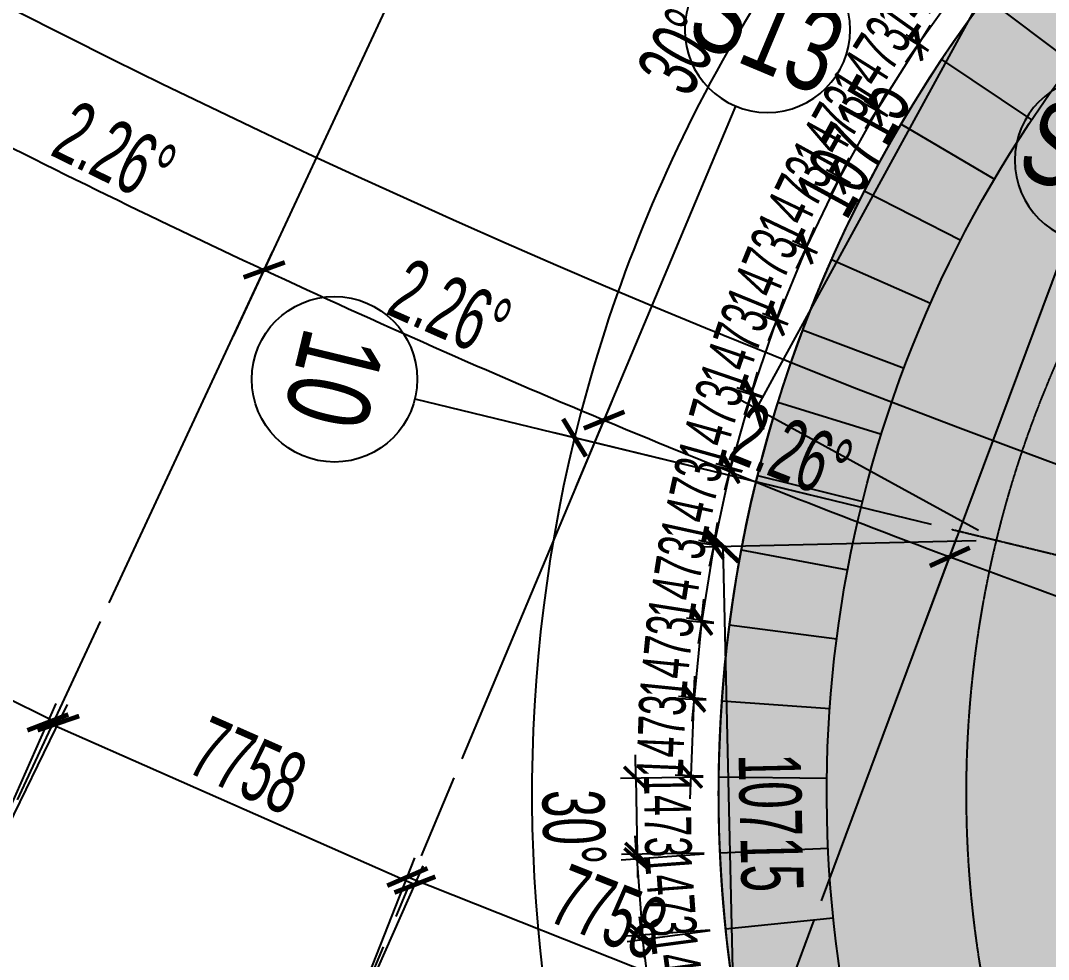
# Model space of a CAD drawing. Extents: x -668578 to 2331563, y -1202445 to 1620273.
# Drawn here: x 1636967 to 1656837, y 111782 to 129938 of the extents above; entities that cross this region are included whole.
import ezdxf
from ezdxf.enums import TextEntityAlignment as Align

# ---------------------------------------------------------------- set-up
doc = ezdxf.new("R2010")
doc.units = 0
for name, pattern in [('CENTER2', [28.575, 19.05, -3.175, 3.175, -3.175]), ('DASH', [0.35, 0.25, -0.1]), ('DOTE', [2.42, 2, -0.2, 0.02, -0.2])]:
    doc.linetypes.add(name, pattern=pattern)
doc.layers.get('0').update_dxf_attribs({"color": 8})
doc.layers.get('Defpoints').update_dxf_attribs({"color": 8})
for name, color, linetype in [('#填充层', 8, 'Continuous'), ('#幕墙线-平面', 8, 'Continuous'), ('#标注', 8, 'Continuous'), ('#轴线', 8, 'CENTER2'), ('C-AXIS', 8, 'DOTE'), ('dim', 8, 'Continuous')]:
    doc.layers.add(name, color=color, linetype=linetype)
doc.styles.add('JHZX', font='jrs.shx', dxfattribs={"width": 0.6, "bigfont": 'jhz.shx'})
doc.dimstyles.new('JZBZ-300', dxfattribs={"dimscale": 300, "dimtxt": 3, "dimasz": 1.5, "dimexe": 1, "dimexo": 1, "dimgap": 0.5, "dimtad": 1, "dimdec": 0, "dimdsep": 46, "dimtxsty": 'JHZX', "dimblk1": 'ARCHTICK', "dimblk2": 'ARCHTICK', "dimsah": 1, "dimcen": 0, "dimclrd": 1, "dimclre": 1, "dimclrt": 2, "dimazin": 2, "dimtfac": 1, "dimtdec": 0, "dimtix": 1, "dimtmove": 0, "dimatfit": 3, "dimfxl": 0, "dimtolj": 1, "dimlwd": -1, "dimlwe": -1, "dimarcsym": 0})
doc.dimstyles.new('JZBZ-400', dxfattribs={"dimscale": 400, "dimtxt": 3, "dimasz": 1.5, "dimexe": 1, "dimexo": 1, "dimgap": 0.5, "dimtad": 1, "dimdec": 0, "dimdsep": 46, "dimtxsty": 'JHZX', "dimblk1": 'ARCHTICK', "dimblk2": 'ARCHTICK', "dimsah": 1, "dimcen": 0, "dimclrd": 1, "dimclre": 1, "dimclrt": 2, "dimazin": 2, "dimtfac": 1, "dimtdec": 0, "dimtix": 1, "dimtmove": 0, "dimatfit": 3, "dimfxl": 0, "dimtolj": 1, "dimlwd": -1, "dimlwe": -1, "dimarcsym": 0})

# ---------------------------------------------------------------- blocks, each defined once
blk = doc.blocks.new('_ARCHTICK')
at = {"color": 0, "linetype": 'ByBlock', "const_width": 0.15}
blk.add_lwpolyline([(-0.5, -0.5), (0.5, 0.5)], dxfattribs=at)
blk = doc.blocks.new('*D2918')
at = {"layer": '#标注', "ltscale": 300, "transparency": 16777216}
for p, q in [((52517, 44290), (60086, 50671)), ((174425, -21557), (175612, -11729))]:
    blk.add_line(p, q, dxfattribs=at)
blk.add_arc((197092, 166179), 179600, 220.13382, 263.11563, dxfattribs=at)
at = {"layer": 'Defpoints', "color": 0, "ltscale": 300, "transparency": 16777216}
for p in [(197092, 166179), (52212, 44032), (92699, 20035), (174378, -21955)]:
    blk.add_point(p, dxfattribs=at)
at = {"layer": '#标注', "ltscale": 300, "transparency": 16777216, "xscale": 600, "yscale": 600, "zscale": 600}
for p, rotation in [((59781, 50414), 130.1338192809486), ((175564, -12126), 353.1156299250185)]:
    blk.add_blockref('_ARCHTICK', p, dxfattribs=dict(at, rotation=rotation))
at = {"layer": '#标注', "ltscale": 300, "transparency": 16777216, "insert": (112118, 8861), "char_height": 1200, "attachment_point": 5, "rotation": 331.6247, "style": 'JHZX'}
blk.add_mtext('\\A1;42.98°', dxfattribs=at)
blk = doc.blocks.new('*D2915')
at = {"layer": '#标注', "ltscale": 300, "transparency": 16777216}
for p, q in [((110525, -1943), (113959, 4725)), ((117229, -5229), (120396, 1570))]:
    blk.add_line(p, q, dxfattribs=at)
blk.add_arc((197092, 166179), 182000, 242.75582, 245.01802, dxfattribs=at)
at = {"layer": 'Defpoints', "color": 0, "ltscale": 300, "transparency": 16777216}
for p in [(197092, 166179), (115912, 3287), (110342, -2298), (117060, -5591)]:
    blk.add_point(p, dxfattribs=at)
at = {"layer": '#标注', "ltscale": 300, "transparency": 16777216, "xscale": 600, "yscale": 600, "zscale": 600}
for p, rotation in [((113776, 4370), 152.7558238595378), ((120228, 1207), 335.0180245994241)]:
    blk.add_blockref('_ARCHTICK', p, dxfattribs=dict(at, rotation=rotation))
at = {"layer": '#标注', "ltscale": 300, "transparency": 16777216, "insert": (117338, 3475), "char_height": 1200, "attachment_point": 5, "rotation": 333.8869, "style": 'JHZX'}
blk.add_mtext('\\A1;2.26°', dxfattribs=at)
blk = doc.blocks.new('*D2916')
at = {"layer": '#标注', "ltscale": 300, "transparency": 16777216}
for p, q in [((117229, -5229), (120396, 1570)), ((124057, -8248), (126954, -1330))]:
    blk.add_line(p, q, dxfattribs=at)
blk.add_arc((197092, 166179), 182000, 245.01802, 247.28023, dxfattribs=at)
at = {"layer": 'Defpoints', "color": 0, "ltscale": 300, "transparency": 16777216}
for p in [(197092, 166179), (122405, 210), (117060, -5591), (123903, -8617)]:
    blk.add_point(p, dxfattribs=at)
at = {"layer": '#标注', "ltscale": 300, "transparency": 16777216, "xscale": 600, "yscale": 600, "zscale": 600}
for p, rotation in [((120228, 1207), 155.0180245994223), ((126799, -1698), 337.2802253813061)]:
    blk.add_blockref('_ARCHTICK', p, dxfattribs=dict(at, rotation=rotation))
at = {"layer": '#标注', "ltscale": 300, "transparency": 16777216, "insert": (123823, 453), "char_height": 1200, "attachment_point": 5, "rotation": 336.1491, "style": 'JHZX'}
blk.add_mtext('\\A1;2.26°', dxfattribs=at)
blk = doc.blocks.new('*D2917')
at = {"layer": '#标注', "ltscale": 300, "transparency": 16777216}
for p, q in [((124057, -8248), (126954, -1330)), ((130999, -10995), (133620, -3968))]:
    blk.add_line(p, q, dxfattribs=at)
blk.add_arc((197092, 166179), 182000, 247.28023, 249.54243, dxfattribs=at)
at = {"layer": 'Defpoints', "color": 0, "ltscale": 300, "transparency": 16777216}
for p in [(197092, 166179), (129015, -2609), (123903, -8617), (130859, -11369)]:
    blk.add_point(p, dxfattribs=at)
at = {"layer": '#标注', "ltscale": 300, "transparency": 16777216, "xscale": 600, "yscale": 600, "zscale": 600}
for p, rotation in [((126799, -1698), 157.2802253813059), ((133481, -4342), 339.5424261212693)]:
    blk.add_blockref('_ARCHTICK', p, dxfattribs=dict(at, rotation=rotation))
at = {"layer": '#标注', "ltscale": 300, "transparency": 16777216, "insert": (130421, -2309), "char_height": 1200, "attachment_point": 5, "rotation": 338.4113, "style": 'JHZX'}
blk.add_mtext('\\A1;2.26°', dxfattribs=at)
blk = doc.blocks.new('*D2933')
at = {"layer": '#标注', "ltscale": 300, "transparency": 16777216}
for p, q in [((130999, -10995), (133620, -3968)), ((138044, -13465), (140386, -6340))]:
    blk.add_line(p, q, dxfattribs=at)
blk.add_arc((197092, 166179), 182000, 249.54243, 251.80463, dxfattribs=at)
at = {"layer": 'Defpoints', "color": 0, "ltscale": 300, "transparency": 16777216}
for p in [(197092, 166179), (135730, -5165), (130859, -11369), (137919, -13845)]:
    blk.add_point(p, dxfattribs=at)
at = {"layer": '#标注', "ltscale": 300, "transparency": 16777216, "xscale": 600, "yscale": 600, "zscale": 600}
for p, rotation in [((133481, -4342), 159.5424261212701), ((140261, -6720), 341.8046268610909)]:
    blk.add_blockref('_ARCHTICK', p, dxfattribs=dict(at, rotation=rotation))
at = {"layer": '#标注', "ltscale": 300, "transparency": 16777216, "insert": (137124, -4810), "char_height": 1200, "attachment_point": 5, "rotation": 340.6735, "style": 'JHZX'}
blk.add_mtext('\\A1;2.26°', dxfattribs=at)
blk = doc.blocks.new('*D2939')
at = {"layer": '#标注', "ltscale": 300, "transparency": 16777216}
for p, q in [((-1773, -1481), (-9342, -7863)), ((165914, -92056), (164727, -101884))]:
    blk.add_line(p, q, dxfattribs=at)
blk.add_arc((197092, 166179), 269610, 220.13382, 263.11563, dxfattribs=at)
at = {"layer": 'Defpoints', "color": 0, "ltscale": 300, "transparency": 16777216}
for p in [(197092, 166179), (-1467, -1224), (40380, -53208), (165962, -91659)]:
    blk.add_point(p, dxfattribs=at)
at = {"layer": '#标注', "ltscale": 300, "transparency": 16777216, "xscale": 600, "yscale": 600, "zscale": 600}
for p, rotation in [((-9036, -7605), 130.1338192809485), ((164775, -101487), 353.1156299250187)]:
    blk.add_blockref('_ARCHTICK', p, dxfattribs=dict(at, rotation=rotation))
at = {"layer": '#标注', "ltscale": 300, "transparency": 16777216, "insert": (69342, -70334), "char_height": 1200, "attachment_point": 5, "rotation": 331.6247, "style": 'JHZX'}
blk.add_mtext('\\A1;42.98°', dxfattribs=at)
blk = doc.blocks.new('*U2924')
at = {"linetype": 'ByBlock'}
blk.add_line((0, -20), (0, 0), dxfattribs=at)
blk.add_circle((0, -24), 4, dxfattribs=at)
at = {"color": 253, "linetype": 'ByBlock', "style": 'JHZX', "width": 0.75}
blk.add_attdef('AXES', text='', height=4, dxfattribs=at).set_placement((0, -24), align=Align.MIDDLE_CENTER)
blk = doc.blocks.new('*D2948')
at = {"layer": '#标注', "ltscale": 300, "transparency": 16777216}
for p, q in [((138590, 6276), (133165, 11455)), ((133126, -3716), (125838, -1943))]:
    blk.add_line(p, q, dxfattribs=at)
blk.add_arc((154503, -8916), 29100, 136.329, 166.329, dxfattribs=at)
at = {"layer": 'Defpoints', "color": 0, "ltscale": 300, "transparency": 16777216}
for p in [(130285, 7218), (138879, 6000), (133515, -3810), (154503, -8916)]:
    blk.add_point(p, dxfattribs=at)
at = {"layer": '#标注', "ltscale": 300, "transparency": 16777216, "xscale": 600, "yscale": 600, "zscale": 600}
for p, rotation in [((133454, 11178), 46.32902802312446), ((126227, -2038), 256.3290280231241)]:
    blk.add_blockref('_ARCHTICK', p, dxfattribs=dict(at, rotation=rotation))
at = {"layer": '#标注', "ltscale": 300, "transparency": 16777216, "insert": (128269, 5430), "char_height": 1200, "attachment_point": 5, "rotation": 61.329, "style": 'JHZX'}
blk.add_mtext('\\A1;30°', dxfattribs=at)
blk = doc.blocks.new('*D2949')
at = {"layer": '#标注', "ltscale": 300, "transparency": 16777216}
for p, q in [((133126, -3716), (125838, -1943)), ((133390, -15101), (126193, -17210))]:
    blk.add_line(p, q, dxfattribs=at)
blk.add_arc((154503, -8916), 29100, 166.329, 196.329, dxfattribs=at)
at = {"layer": 'Defpoints', "color": 0, "ltscale": 300, "transparency": 16777216}
for p in [(133515, -3810), (125462, -7052), (154503, -8916), (133774, -14988)]:
    blk.add_point(p, dxfattribs=at)
at = {"layer": '#标注', "ltscale": 300, "transparency": 16777216, "xscale": 600, "yscale": 600, "zscale": 600}
for p, rotation in [((126227, -2038), 76.32902802312397), ((126576, -17097), 286.3290280231245)]:
    blk.add_blockref('_ARCHTICK', p, dxfattribs=dict(at, rotation=rotation))
at = {"layer": '#标注', "ltscale": 300, "transparency": 16777216, "insert": (126210, -9572), "char_height": 1200, "attachment_point": 5, "rotation": 271.329, "style": 'JHZX'}
blk.add_mtext('\\A1;30°', dxfattribs=at)
blk = doc.blocks.new('*D2984')
at = {"layer": '#标注', "ltscale": 300, "transparency": 16777216}
for p, q in [((139179, 5570), (134532, 8111)), ((129742, -1482), (134883, 7919)), ((134038, -3831), (129391, -1290))]:
    blk.add_line(p, q, dxfattribs=at)
at = {"layer": 'Defpoints', "color": 0, "ltscale": 300, "transparency": 16777216}
for p in [(134883, 7919), (139530, 5378), (134389, -4023)]:
    blk.add_point(p, dxfattribs=at)
at = {"layer": '#标注', "ltscale": 300, "transparency": 16777216, "xscale": 600, "yscale": 600, "zscale": 600}
for p, rotation in [((134883, 7919), 61.32903808904447), ((129742, -1482), 241.3290380890445)]:
    blk.add_blockref('_ARCHTICK', p, dxfattribs=dict(at, rotation=rotation))
at = {"layer": '#标注', "ltscale": 300, "transparency": 16777216, "insert": (131610, 3603), "char_height": 1200, "attachment_point": 5, "rotation": 61.329, "style": 'JHZX'}
blk.add_mtext('\\A1;10715', dxfattribs=at)
blk = doc.blocks.new('*D2988')
at = {"layer": '#标注', "ltscale": 300, "transparency": 16777216}
for p, q in [((133989, -4032), (128694, -4155)), ((129094, -4146), (129342, -14858)), ((134238, -14745), (128942, -14868))]:
    blk.add_line(p, q, dxfattribs=at)
at = {"layer": 'Defpoints', "color": 0, "ltscale": 300, "transparency": 16777216}
for p in [(134389, -4023), (129342, -14858), (134638, -14735)]:
    blk.add_point(p, dxfattribs=at)
at = {"layer": '#标注', "ltscale": 300, "transparency": 16777216, "xscale": 600, "yscale": 600, "zscale": 600}
for p, rotation in [((129094, -4146), 91.32901795722822), ((129342, -14858), 271.3290179572282)]:
    blk.add_blockref('_ARCHTICK', p, dxfattribs=dict(at, rotation=rotation))
at = {"layer": '#标注', "ltscale": 300, "transparency": 16777216, "insert": (130018, -9484), "char_height": 1200, "attachment_point": 5, "rotation": 271.329, "style": 'JHZX'}
blk.add_mtext('\\A1;10715', dxfattribs=at)
blk = doc.blocks.new('*D3003')
at = {"layer": '#标注', "transparency": 16777216}
for p, q in [((-33156, -5786), (-31360, -1246)), ((-31507, -1618), (-24293, -4472)), ((-25943, -8640), (-24146, -4100))]:
    blk.add_line(p, q, dxfattribs=at)
at = {"layer": 'Defpoints', "color": 0, "transparency": 16777216}
for p in [(-24293, -4472), (-33304, -6158), (-26090, -9012)]:
    blk.add_point(p, dxfattribs=at)
at = {"layer": '#标注', "transparency": 16777216, "xscale": 600, "yscale": 600, "zscale": 600}
for p, rotation in [((-31507, -1618), 158.4113313762998), ((-24293, -4472), 338.4113313762998)]:
    blk.add_blockref('_ARCHTICK', p, dxfattribs=dict(at, rotation=rotation))
at = {"layer": '#标注', "transparency": 16777216, "insert": (-27606, -2301), "char_height": 1200, "attachment_point": 5, "rotation": 338.4113, "style": 'JHZX'}
blk.add_mtext('\\A1;7758', dxfattribs=at)
blk = doc.blocks.new('*D3006')
at = {"layer": '#标注', "transparency": 16777216}
for p, q in [((-47189, 753), (-45043, 5130)), ((-45219, 4771), (-38253, 1357)), ((-40223, -2662), (-38077, 1716))]:
    blk.add_line(p, q, dxfattribs=at)
at = {"layer": 'Defpoints', "color": 0, "transparency": 16777216}
for p in [(-38253, 1357), (-47365, 394), (-40399, -3021)]:
    blk.add_point(p, dxfattribs=at)
at = {"layer": '#标注', "transparency": 16777216, "xscale": 600, "yscale": 600, "zscale": 600}
for p, rotation in [((-45219, 4771), 153.8869297643725), ((-38253, 1357), 333.8869297643725)]:
    blk.add_blockref('_ARCHTICK', p, dxfattribs=dict(at, rotation=rotation))
at = {"layer": '#标注', "transparency": 16777216, "insert": (-41384, 3782), "char_height": 1200, "attachment_point": 5, "rotation": 333.8869, "style": 'JHZX'}
blk.add_mtext('\\A1;7758', dxfattribs=at)
blk = doc.blocks.new('*D3007')
at = {"layer": '#标注', "transparency": 16777216}
for p, q in [((-40237, -2655), (-38295, 1737)), ((-38457, 1371), (-31362, -1766)), ((-33142, -5792), (-31200, -1400))]:
    blk.add_line(p, q, dxfattribs=at)
at = {"layer": 'Defpoints', "color": 0, "transparency": 16777216}
for p in [(-31362, -1766), (-40399, -3021), (-33304, -6158)]:
    blk.add_point(p, dxfattribs=at)
at = {"layer": '#标注', "transparency": 16777216, "xscale": 600, "yscale": 600, "zscale": 600}
for p, rotation in [((-38457, 1371), 156.149138245412), ((-31362, -1766), 336.149138245412)]:
    blk.add_blockref('_ARCHTICK', p, dxfattribs=dict(at, rotation=rotation))
at = {"layer": '#标注', "transparency": 16777216, "insert": (-34586, 534), "char_height": 1200, "attachment_point": 5, "rotation": 336.1491, "style": 'JHZX'}
blk.add_mtext('\\A1;7758', dxfattribs=at)
blk = doc.blocks.new('*D3045')
at = {"layer": '#标注', "ltscale": 300, "transparency": 16777216}
for p, q in [((133746, 6777), (134007, 7144)), ((133746, 6777), (132891, 5578)), ((133938, 6640), (133501, 6952)), ((132891, 5578), (132630, 5211)), ((133083, 5441), (132647, 5752))]:
    blk.add_line(p, q, dxfattribs=at)
at = {"layer": 'Defpoints', "color": 0, "ltscale": 300, "transparency": 16777216}
for p in [(134182, 6466), (132891, 5578), (133328, 5267)]:
    blk.add_point(p, dxfattribs=at)
at = {"layer": '#标注', "ltscale": 300, "transparency": 16777216, "xscale": 450, "yscale": 450, "zscale": 450}
for p, rotation in [((133746, 6777), 234.5301446403818), ((132891, 5578), 54.53014464038181)]:
    blk.add_blockref('_ARCHTICK', p, dxfattribs=dict(at, rotation=rotation))
at = {"layer": '#标注', "ltscale": 300, "transparency": 16777216, "insert": (132830, 6526), "char_height": 900, "attachment_point": 5, "rotation": 54.5301, "style": 'JHZX'}
blk.add_mtext('\\A1;1473', dxfattribs=at)
blk = doc.blocks.new('*D3046')
at = {"layer": '#标注', "ltscale": 300, "transparency": 16777216}
for p, q in [((132874, 5552), (133113, 5933)), ((133074, 5427), (132620, 5712)), ((132874, 5552), (132090, 4305)), ((132290, 4180), (131836, 4465)), ((132090, 4305), (131850, 3924))]:
    blk.add_line(p, q, dxfattribs=at)
at = {"layer": 'Defpoints', "color": 0, "ltscale": 300, "transparency": 16777216}
for p in [(133328, 5267), (132090, 4305), (132544, 4020)]:
    blk.add_point(p, dxfattribs=at)
at = {"layer": '#标注', "ltscale": 300, "transparency": 16777216, "xscale": 450, "yscale": 450, "zscale": 450}
for p, rotation in [((132874, 5552), 237.8401822883386), ((132090, 4305), 57.84018228833862)]:
    blk.add_blockref('_ARCHTICK', p, dxfattribs=dict(at, rotation=rotation))
at = {"layer": '#标注', "ltscale": 300, "transparency": 16777216, "insert": (131974, 5248), "char_height": 900, "attachment_point": 5, "rotation": 57.8402, "style": 'JHZX'}
blk.add_mtext('\\A1;1473', dxfattribs=at)
blk = doc.blocks.new('*D3047')
at = {"layer": '#标注', "ltscale": 300, "transparency": 16777216}
for p, q in [((132074, 4279), (132291, 4673)), ((132281, 4165), (131812, 4424)), ((132074, 4279), (131364, 2989)), ((131570, 2875), (131101, 3133)), ((131364, 2989), (131146, 2595))]:
    blk.add_line(p, q, dxfattribs=at)
at = {"layer": 'Defpoints', "color": 0, "ltscale": 300, "transparency": 16777216}
for p in [(132544, 4020), (131364, 2989), (131833, 2730)]:
    blk.add_point(p, dxfattribs=at)
at = {"layer": '#标注', "ltscale": 300, "transparency": 16777216, "xscale": 450, "yscale": 450, "zscale": 450}
for p, rotation in [((132074, 4279), 241.1502199363087), ((131364, 2989), 61.15021993630872)]:
    blk.add_blockref('_ARCHTICK', p, dxfattribs=dict(at, rotation=rotation))
at = {"layer": '#标注', "ltscale": 300, "transparency": 16777216, "insert": (131193, 3923), "char_height": 900, "attachment_point": 5, "rotation": 61.1502, "style": 'JHZX'}
blk.add_mtext('\\A1;1473', dxfattribs=at)
blk = doc.blocks.new('*D3048')
at = {"layer": '#标注', "ltscale": 300, "transparency": 16777216}
for p, q in [((131349, 2961), (131544, 3367)), ((131562, 2859), (131079, 3091)), ((131349, 2961), (130714, 1632)), ((130927, 1531), (130444, 1762)), ((130714, 1632), (130520, 1226))]:
    blk.add_line(p, q, dxfattribs=at)
at = {"layer": 'Defpoints', "color": 0, "ltscale": 300, "transparency": 16777216}
for p in [(131833, 2730), (130714, 1632), (131198, 1401)]:
    blk.add_point(p, dxfattribs=at)
at = {"layer": '#标注', "ltscale": 300, "transparency": 16777216, "xscale": 450, "yscale": 450, "zscale": 450}
for p, rotation in [((131349, 2961), 244.4602575842678), ((130714, 1632), 64.46025758426782)]:
    blk.add_blockref('_ARCHTICK', p, dxfattribs=dict(at, rotation=rotation))
at = {"layer": '#标注', "ltscale": 300, "transparency": 16777216, "insert": (130491, 2555), "char_height": 900, "attachment_point": 5, "rotation": 64.4603, "style": 'JHZX'}
blk.add_mtext('\\A1;1473', dxfattribs=at)
blk = doc.blocks.new('*D3049')
at = {"layer": '#标注', "ltscale": 300, "transparency": 16777216}
for p, q in [((130702, 1604), (130872, 2021)), ((130702, 1604), (130145, 241)), ((130920, 1515), (130424, 1718)), ((130363, 151), (129867, 354)), ((130145, 241), (129975, -176))]:
    blk.add_line(p, q, dxfattribs=at)
at = {"layer": 'Defpoints', "color": 0, "ltscale": 300, "transparency": 16777216}
for p in [(131198, 1401), (130145, 241), (130641, 38)]:
    blk.add_point(p, dxfattribs=at)
at = {"layer": '#标注', "ltscale": 300, "transparency": 16777216, "xscale": 450, "yscale": 450, "zscale": 450}
for p, rotation in [((130702, 1604), 247.7702952322227), ((130145, 241), 67.77029523222271)]:
    blk.add_blockref('_ARCHTICK', p, dxfattribs=dict(at, rotation=rotation))
at = {"layer": '#标注', "ltscale": 300, "transparency": 16777216, "insert": (129868, 1149), "char_height": 900, "attachment_point": 5, "rotation": 67.7703, "style": 'JHZX'}
blk.add_mtext('\\A1;1473', dxfattribs=at)
blk = doc.blocks.new('*D3034')
at = {"layer": '#标注', "ltscale": 300, "transparency": 16777216}
for p, q in [((130134, 212), (130280, 637)), ((130134, 212), (129656, -1182)), ((130357, 135), (129850, 309)), ((129880, -1258), (129373, -1084)), ((129656, -1182), (129510, -1607))]:
    blk.add_line(p, q, dxfattribs=at)
at = {"layer": 'Defpoints', "color": 0, "ltscale": 300, "transparency": 16777216}
for p in [(130641, 38), (129656, -1182), (130163, -1355)]:
    blk.add_point(p, dxfattribs=at)
at = {"layer": '#标注', "ltscale": 300, "transparency": 16777216, "xscale": 450, "yscale": 450, "zscale": 450}
for p, rotation in [((130134, 212), 251.080332880187), ((129656, -1182), 71.080332880187)]:
    blk.add_blockref('_ARCHTICK', p, dxfattribs=dict(at, rotation=rotation))
at = {"layer": '#标注', "ltscale": 300, "transparency": 16777216, "insert": (129328, -290), "char_height": 900, "attachment_point": 5, "rotation": 71.0803, "style": 'JHZX'}
blk.add_mtext('\\A1;1473', dxfattribs=at)
blk = doc.blocks.new('*D3035')
at = {"layer": '#标注', "ltscale": 300, "transparency": 16777216}
for p, q in [((129647, -1211), (129768, -778)), ((129874, -1275), (129358, -1130)), ((129647, -1211), (129251, -2630)), ((129478, -2693), (128962, -2549)), ((129251, -2630), (129130, -3063))]:
    blk.add_line(p, q, dxfattribs=at)
at = {"layer": 'Defpoints', "color": 0, "ltscale": 300, "transparency": 16777216}
for p in [(130163, -1355), (129251, -2630), (129767, -2774)]:
    blk.add_point(p, dxfattribs=at)
at = {"layer": '#标注', "ltscale": 300, "transparency": 16777216, "xscale": 450, "yscale": 450, "zscale": 450}
for p, rotation in [((129647, -1211), 254.3903705281501), ((129251, -2630), 74.39037052815007)]:
    blk.add_blockref('_ARCHTICK', p, dxfattribs=dict(at, rotation=rotation))
at = {"layer": '#标注', "ltscale": 300, "transparency": 16777216, "insert": (128871, -1759), "char_height": 900, "attachment_point": 5, "rotation": 74.3904, "style": 'JHZX'}
blk.add_mtext('\\A1;1473', dxfattribs=at)
blk = doc.blocks.new('*D3036')
at = {"layer": '#标注', "ltscale": 300, "transparency": 16777216}
for p, q in [((129243, -2660), (129339, -2220)), ((129243, -2660), (128930, -4099)), ((129474, -2710), (128950, -2596)), ((129160, -4149), (128637, -4035)), ((128930, -4099), (128834, -4538))]:
    blk.add_line(p, q, dxfattribs=at)
at = {"layer": 'Defpoints', "color": 0, "ltscale": 300, "transparency": 16777216}
for p in [(129767, -2774), (128930, -4099), (129453, -4213)]:
    blk.add_point(p, dxfattribs=at)
at = {"layer": '#标注', "ltscale": 300, "transparency": 16777216, "xscale": 450, "yscale": 450, "zscale": 450}
for p, rotation in [((129243, -2660), 257.700408176115), ((128930, -4099), 77.70040817611503)]:
    blk.add_blockref('_ARCHTICK', p, dxfattribs=dict(at, rotation=rotation))
at = {"layer": '#标注', "ltscale": 300, "transparency": 16777216, "insert": (128500, -3251), "char_height": 900, "attachment_point": 5, "rotation": 77.7004, "style": 'JHZX'}
blk.add_mtext('\\A1;1473', dxfattribs=at)
blk = doc.blocks.new('*D3037')
at = {"layer": '#标注', "ltscale": 300, "transparency": 16777216}
for p, q in [((128924, -4129), (128994, -3685)), ((129157, -4166), (128628, -4082)), ((128924, -4129), (128694, -5584)), ((128927, -5621), (128397, -5537)), ((128694, -5584), (128623, -6028))]:
    blk.add_line(p, q, dxfattribs=at)
at = {"layer": 'Defpoints', "color": 0, "ltscale": 300, "transparency": 16777216}
for p in [(129453, -4213), (128694, -5584), (129223, -5668)]:
    blk.add_point(p, dxfattribs=at)
at = {"layer": '#标注', "ltscale": 300, "transparency": 16777216, "xscale": 450, "yscale": 450, "zscale": 450}
for p, rotation in [((128924, -4129), 261.0104458240785), ((128694, -5584), 81.01044582407846)]:
    blk.add_blockref('_ARCHTICK', p, dxfattribs=dict(at, rotation=rotation))
at = {"layer": '#标注', "ltscale": 300, "transparency": 16777216, "insert": (128216, -4763), "char_height": 900, "attachment_point": 5, "rotation": 81.0104, "style": 'JHZX'}
blk.add_mtext('\\A1;1473', dxfattribs=at)
blk = doc.blocks.new('*D3038')
at = {"layer": '#标注', "ltscale": 300, "transparency": 16777216}
for p, q in [((128690, -5614), (128734, -5167)), ((128925, -5638), (128391, -5585)), ((128690, -5614), (128544, -7080)), ((128779, -7103), (128246, -7050)), ((128544, -7080), (128500, -7528))]:
    blk.add_line(p, q, dxfattribs=at)
at = {"layer": 'Defpoints', "color": 0, "ltscale": 300, "transparency": 16777216}
for p in [(129223, -5667), (128544, -7080), (129077, -7133)]:
    blk.add_point(p, dxfattribs=at)
at = {"layer": '#标注', "ltscale": 300, "transparency": 16777216, "xscale": 450, "yscale": 450, "zscale": 450}
for p, rotation in [((128690, -5614), 264.320483472043), ((128544, -7080), 84.32048347204295)]:
    blk.add_blockref('_ARCHTICK', p, dxfattribs=dict(at, rotation=rotation))
at = {"layer": '#标注', "ltscale": 300, "transparency": 16777216, "insert": (128020, -6288), "char_height": 900, "attachment_point": 5, "rotation": 84.3205, "style": 'JHZX'}
blk.add_mtext('\\A1;1473', dxfattribs=at)
blk = doc.blocks.new('*D3039')
at = {"layer": '#标注', "ltscale": 300, "transparency": 16777216}
for p, q in [((128542, -7111), (128561, -6661)), ((128778, -7121), (128242, -7098)), ((128542, -7111), (128481, -8582)), ((128717, -8592), (128181, -8570)), ((128481, -8582), (128462, -9032))]:
    blk.add_line(p, q, dxfattribs=at)
at = {"layer": 'Defpoints', "color": 0, "ltscale": 300, "transparency": 16777216}
for p in [(129077, -7133), (128481, -8582), (129017, -8605)]:
    blk.add_point(p, dxfattribs=at)
at = {"layer": '#标注', "ltscale": 300, "transparency": 16777216, "xscale": 450, "yscale": 450, "zscale": 450}
for p, rotation in [((128542, -7111), 267.6305211199996), ((128481, -8582), 87.63052111999961)]:
    blk.add_blockref('_ARCHTICK', p, dxfattribs=dict(at, rotation=rotation))
at = {"layer": '#标注', "ltscale": 300, "transparency": 16777216, "insert": (127912, -7822), "char_height": 900, "attachment_point": 5, "rotation": 87.6305, "style": 'JHZX'}
blk.add_mtext('\\A1;1473', dxfattribs=at)
blk = doc.blocks.new('*D3040')
at = {"layer": '#标注', "ltscale": 300, "transparency": 16777216}
for p, q in [((127419, -8631), (127412, -8181)), ((128717, -8610), (127119, -8636)), ((127419, -8631), (127443, -10103)), ((128741, -10082), (127143, -10108)), ((127443, -10103), (127451, -10553))]:
    blk.add_line(p, q, dxfattribs=at)
at = {"layer": 'Defpoints', "color": 0, "ltscale": 300, "transparency": 16777216}
for p in [(129017, -8605), (127443, -10103), (129041, -10077)]:
    blk.add_point(p, dxfattribs=at)
at = {"layer": '#标注', "ltscale": 300, "transparency": 16777216, "xscale": 450, "yscale": 450, "zscale": 450}
for p, rotation in [((127419, -8631), 270.940558767967), ((127443, -10103), 90.94055876796706)]:
    blk.add_blockref('_ARCHTICK', p, dxfattribs=dict(at, rotation=rotation))
at = {"layer": '#标注', "ltscale": 300, "transparency": 16777216, "insert": (128031, -9357), "char_height": 900, "attachment_point": 5, "rotation": 270.9406, "style": 'JHZX'}
blk.add_mtext('\\A1;1473', dxfattribs=at)
blk = doc.blocks.new('*D3041')
at = {"layer": '#标注', "ltscale": 300, "transparency": 16777216}
for p, q in [((127437, -10196), (127404, -9748)), ((128742, -10099), (127138, -10219)), ((127437, -10196), (127546, -11665)), ((128851, -11568), (127247, -11687)), ((127546, -11665), (127580, -12114))]:
    blk.add_line(p, q, dxfattribs=at)
at = {"layer": 'Defpoints', "color": 0, "ltscale": 300, "transparency": 16777216}
for p in [(129041, -10077), (127546, -11665), (129150, -11546)]:
    blk.add_point(p, dxfattribs=at)
at = {"layer": '#标注', "ltscale": 300, "transparency": 16777216, "xscale": 450, "yscale": 450, "zscale": 450}
for p, rotation in [((127437, -10196), 274.2505964159392), ((127546, -11665), 94.25059641593927)]:
    blk.add_blockref('_ARCHTICK', p, dxfattribs=dict(at, rotation=rotation))
at = {"layer": '#标注', "ltscale": 300, "transparency": 16777216, "insert": (128090, -10886), "char_height": 900, "attachment_point": 5, "rotation": 274.2506, "style": 'JHZX'}
blk.add_mtext('\\A1;1473', dxfattribs=at)
blk = doc.blocks.new('*D3162')
at = {"layer": '#标注', "ltscale": 300, "transparency": 16777216}
for p, q in [((127546, -11759), (127486, -11313)), ((128853, -11585), (127248, -11798)), ((127546, -11759), (127739, -13219)), ((129046, -13045), (127442, -13258)), ((127739, -13219), (127799, -13665))]:
    blk.add_line(p, q, dxfattribs=at)
at = {"layer": 'Defpoints', "color": 0, "ltscale": 300, "transparency": 16777216}
for p in [(129150, -11546), (129344, -13006), (127739, -13219)]:
    blk.add_point(p, dxfattribs=at)
at = {"layer": '#标注', "ltscale": 300, "transparency": 16777216, "xscale": 450, "yscale": 450, "zscale": 450}
for p, rotation in [((127546, -11759), 277.5606340638996), ((127739, -13219), 97.56063406389963)]:
    blk.add_blockref('_ARCHTICK', p, dxfattribs=dict(at, rotation=rotation))
at = {"layer": '#标注', "ltscale": 300, "transparency": 16777216, "insert": (128237, -12410), "char_height": 900, "attachment_point": 5, "rotation": 277.5606, "style": 'JHZX'}
blk.add_mtext('\\A1;1473', dxfattribs=at)
blk = doc.blocks.new('A$Caccc0cd0')
at = {"layer": '#标注'}
for p1, p2, distance, picture, middle in [((-47364.9, 393.7), (-40398.9, -3020.9), 4875.1, '*D3006', (-41384, 3782.3)), ((-40398.9, -3020.9), (-33303.5, -6157.8), 4802.1, '*D3007', (-34586, 534.3)), ((-33303.5, -6157.8), (-26089.9, -9012.2), 4882.8, '*D3003', (-27605.8, -2300.9))]:
    dim = blk.add_aligned_dim(p1=p1, p2=p2, distance=distance, dimstyle='JZBZ-400', override={"dimclrd": 256, "dimclre": 256, "dimclrt": 256}, dxfattribs=at)
    dim.commit()
    dim.dimension.update_dxf_attribs({"geometry": picture, "text_midpoint": middle})
blk = doc.blocks.new('DSGDFG')
at = {"layer": '#标注', "ltscale": 300}
blk.add_arc((197092.2, 166179.2), 257800, 220.136073, 263.11563, dxfattribs=at)
at = {"layer": '#轴线', "ltscale": 200}
for p, q in [((117060, -5591.3), (87404.4, -69240.3)), ((96783.9, -73383.1), (123902.6, -8616.5)), ((106320.1, -77150.8), (130859.3, -11369.3))]:
    blk.add_line(p, q, dxfattribs=at)
for radius in [206950, 212800, 220600, 228400, 236200, 244000, 251800, 257800]:
    blk.add_arc((197092.2, 166179.2), radius, 218.438892, 265.140584, dxfattribs=at)
at = {"layer": 'C-AXIS', "ltscale": 2}
blk.add_line((133514.6, -3810.5), (151587.6, -8206.5), dxfattribs=at)
blk.add_circle((154502.6, -8915.6), 20700, dxfattribs=at)
at = {"layer": '#标注', "ltscale": 300}
blk.add_blockref('A$Caccc0cd0', (154502.6, -8915.6), dxfattribs=at)
at = {"layer": '#标注', "linetype": 'ByBlock'}
ref = blk.add_blockref('*U2924', (113123.6, 3111.8), dxfattribs=dict(at, xscale=-400, yscale=400, rotation=152.7546289690685))
ref.add_attrib('AXES', 'S11', dxfattribs={"layer": '0', "color": 253, "linetype": 'ByBlock', "height": 1600, "rotation": 332.75463, "style": 'JHZX', "width": 0.75}).set_placement((117518.5, 11646.7), align=Align.MIDDLE_CENTER)
ref = blk.add_blockref('*U2924', (119625.4, -75.4), dxfattribs=dict(at, xscale=-400, yscale=400, rotation=155.0167108990929))
ref.add_attrib('AXES', 'S12', dxfattribs={"layer": '0', "color": 253, "linetype": 'ByBlock', "height": 1600, "rotation": 335.01671, "style": 'JHZX', "width": 0.75}).set_placement((123680, 8626.3), align=Align.MIDDLE_CENTER)
ref = blk.add_blockref('*U2924', (126247.9, -3003.5), dxfattribs=dict(at, xscale=-400.0000000000004, yscale=400.0000000000004, rotation=157.278792829117))
ref.add_attrib('AXES', 'S13', dxfattribs={"layer": '0', "color": 253, "linetype": 'ByBlock', "height": 1600, "rotation": 337.27879, "style": 'JHZX', "width": 0.75}).set_placement((129955.9, 5851.5), align=Align.MIDDLE_CENTER)
ref = blk.add_blockref('*U2924', (132980.9, -5667.9), dxfattribs=dict(at, xscale=-399.9999999999993, yscale=399.9999999999993, rotation=159.5408747591408))
ref.add_attrib('AXES', 'S14', dxfattribs={"layer": '0', "color": 253, "linetype": 'ByBlock', "height": 1600, "rotation": 339.54087, "style": 'JHZX', "width": 0.75}).set_placement((136336.5, 3326.5), align=Align.MIDDLE_CENTER)
at = {"layer": '#标注', "linetype": 'ByBlock', "xscale": 400.0000000000001, "yscale": 400.0000000000001, "rotation": 256.3288078296102}
blk.add_blockref('*U2924', (130914.7, -3178.1), dxfattribs=at).add_auto_attribs({'AXES': '10'})
at = {"layer": '#标注', "ltscale": 300}
for base, center, p1, p2, picture, middle in [((40379.7, -53208.3), (197092.1, 166179.2), (-1467, -1223.5), (165961.7, -91658.5), '*D2939', (69341.6, -70334.5)), ((92698.6, 20034.9), (197092.1, 166179.2), (52211.6, 44032.2), (174377.5, -21954.5), '*D2918', (112118.4, 8861.3)), ((115912.3, 3287.1), (197092.1, 166179.2), (110342.2, -2298.4), (117060, -5591.3), '*D2915', (117338, 3474.8)), ((122405.3, 209.7), (197092.1, 166179.2), (117060, -5591.3), (123902.6, -8616.5), '*D2916', (123822.6, 453.5)), ((129014.8, -2609), (197092.1, 166179.2), (123902.6, -8616.5), (130859.3, -11369.3), '*D2917', (130421.3, -2309.5)), ((135730.3, -5164.7), (197092.1, 166179.2), (130859.3, -11369.3), (137919.2, -13845.3), '*D2933', (137123.9, -4809.9)), ((130284.6, 7218.1), (154502.6, -8915.6), (138879, 5999.6), (133514.6, -3810.5), '*D2948', (128268.7, 5429.8)), ((125462.3, -7052.4), (154502.6, -8915.6), (133514.6, -3810.5), (133773.9, -14988.5), '*D2949', (126210.2, -9571.9))]:
    dim = blk.add_angular_dim_3p(base=base, center=center, p1=p1, p2=p2, dimstyle='JZBZ-400', override={"dimclrd": 256, "dimclre": 256, "dimclrt": 256}, dxfattribs=at)
    dim.commit()
    dim.dimension.update_dxf_attribs({"geometry": picture, "text_midpoint": middle})
for p2, distance, picture, middle in [((139530, 5378.1), 5296.9, '*D2984', (131610.2, 3602.6)), ((134637.6, -14735.4), -5296.9, '*D2988', (130017.7, -9483.6))]:
    dim = blk.add_aligned_dim(p1=(134389.1, -4023.2), p2=p2, distance=distance, dimstyle='JZBZ-400', override={"dimclrd": 256, "dimclre": 256, "dimclrt": 256}, dxfattribs=at)
    dim.commit()
    dim.dimension.update_dxf_attribs({"geometry": picture, "text_midpoint": middle})
blk = doc.blocks.new('D1')
at = {"layer": '#标注', "ltscale": 300}
for p1, p2, distance, picture, middle in [((134182.4, 6466.4), (133327.7, 5266.9), -536, '*D3045', (132829.8, 6525.8)), ((133327.7, 5266.9), (132543.8, 4020.1), -536, '*D3046', (131974, 5248.2)), ((132543.8, 4020.1), (131833.1, 2730), -536, '*D3047', (131193.4, 3923.2)), ((131833.1, 2730.1), (131198.1, 1401.2), -536, '*D3048', (130490.6, 2555.4)), ((131198.2, 1401.2), (130641, 37.8), -536, '*D3049', (129868, 1149.3)), ((130641, 37.9), (130163.4, -1355.4), -536, '*D3034', (129327.5, -290.4)), ((130163.4, -1355.3), (129767.1, -2773.9), -536, '*D3035', (128871.1, -1758.9)), ((129767.1, -2773.8), (129453.4, -4212.9), -536, '*D3036', (128500.3, -3251.3)), ((129453.4, -4212.8), (129223.2, -5667.6), -536, '*D3037', (128216.2, -4762.7)), ((129223.2, -5667.5), (129077.5, -7133.1), -536, '*D3038', (128019.9, -6287.9)), ((129077.5, -7133.1), (129016.6, -8604.7), -536, '*D3039', (127912, -7821.9)), ((129016.6, -8604.6), (129040.8, -10077.3), -1597.8, '*D3040', (128031.1, -9357.3)), ((129040.8, -10077.2), (129149.9, -11546), -1608.1, '*D3041', (128090, -10886.3)), ((129149.9, -11545.9), (129343.7, -13006), -1618.4, '*D3162', (128237.3, -12410))]:
    dim = blk.add_aligned_dim(p1=p1, p2=p2, distance=distance, dimstyle='JZBZ-300', override={"dimclrd": 256, "dimclre": 256, "dimclrt": 256}, dxfattribs=at)
    dim.commit()
    dim.dimension.update_dxf_attribs({"geometry": picture, "text_midpoint": middle})

msp = doc.modelspace()

# ---------------------------------------------------------------- hatches: boundary and pattern name
at = {"layer": '#填充层', "ltscale": 5}
h = msp.add_hatch(dxfattribs=at)
h.set_pattern_fill('DOTS', color=256, scale=300)
h.set_pattern_definition([(0, (1499898.8, 275661.43), (238.125, 476.25), [0, -476.25])])
edge = h.paths.add_edge_path()
edge.add_arc((1718541, 290089.2), 258450, 224.201068, 263.003658)
edge.add_arc((1687377, 36144.3), 2600, 263.00366, 353.11563)
edge.add_line((1689958.2, 35832.6), (1699116.9, 111688.9))
edge.add_arc((1675951.5, 114994.4), 23400, 351.87915, 408.41102)
edge.add_line((1691484, 132495.9), (1690102, 131048.2))
edge.add_arc((1675948.3, 114990.5), 21405.1, 48.60626, 51.2389)
edge.add_line((1689349.5, 131681.4), (1689159.6, 131449.1))
edge.add_arc((1675949.6, 114985.4), 21108.2, 51.25747, 104.0093)
edge.add_line((1670839.7, 135465.8), (1670192.6, 137674.7))
edge.add_arc((1675951.5, 114994.4), 23400, 104.24731, 212.36616)
edge.add_line((1656186.8, 102467.8), (1652038.8, 89843.2))
edge.add_arc((1718541, 290089.2), 211000, 242.37566, 251.628527, ccw=False)
edge.add_line((1620706.2, 103141.8), (1620179.7, 102119.3))
edge.add_arc((1718541, 290089.2), 212150, 234.085127, 242.377721, ccw=False)
edge.add_line((1594097.5, 118271.1), (1594778.3, 119198.1))
edge.add_arc((1718541, 290089.2), 211000, 233.522786, 234.087187, ccw=False)
edge.add_arc((1601139.4, 142933.1), 23900, 250.34607, 257.10032)
edge.add_line((1595803.8, 119636.3), (1596334.6, 119514.7))
edge.add_arc((1590954.4, 96023), 24100, 56.67752, 77.10032, ccw=False)
edge.add_arc((1718541, 290089.2), 208150, 236.677524, 251.625706)
edge.add_line((1652927.3, 92551.2), (1655362.3, 99959.3))
edge.add_arc((1675951.5, 114994.4), 25494.6, -6.88437, 216.13862, ccw=False)
edge.add_line((1701262.3, 111938.5), (1691785.9, 33450.8))
edge.add_arc((1689205.3, 33761.7), 2599.3, 263.45473, 353.13186, ccw=False)
edge.add_arc((1718541.1, 290089.2), 260600, 224.769262, 263.470953, ccw=False)
edge.add_arc((1535374.3, 108391.8), 2600, 144.45181, 224.76926, ccw=False)

# ---------------------------------------------------------------- linework, layer by layer
at = {"layer": '#幕墙线-平面', "ltscale": 300}
msp.add_lwpolyline([(1687060.3, 33563.6, -0.1896725), (1520685.2, 123807.9, -0.4137557), (1520999.7, 127468.5), (1553033.8, 154476, -0.414282), (1557191.1, 154121.6, 0.061017), (1594778.3, 119198.1), (1594097.5, 118271.1, 0.0361991), (1620179.7, 102119.3), (1620706.2, 103141.8, 0.0403952), (1652038.8, 89843.2), (1656186.8, 102467.8, -0.5101788), (1670192.6, 137674.7), (1670839.7, 135465.8, -0.2343262), (1689159.6, 131449.1), (1689349.5, 131681.4, -0.0114876), (1690102, 131048.2), (1691484, 132495.9, -0.2517944), (1699116.9, 111688.9), (1689958.2, 35832.6, -0.4147748), (1687060.4, 33563.6, 0.4147748)], format="xyb", dxfattribs=at)
at = {"layer": '#幕墙线-平面', "linetype": 'DASH'}
msp.add_lwpolyline([(1701260.8, 111938.7, 1.4690135), (1655360.8, 99959.4), (1652925.8, 92551.3, -0.0653164), (1604192.2, 116160.9, 0.0893479), (1596333.1, 119514.9), (1595802.4, 119636.4, -0.1125361), (1586232.7, 124250.5, -0.0289167), (1567982.3, 140623.2, 0.4135318), (1564309.7, 140640.8), (1533545.3, 110241.4, 0.4147813), (1533526.9, 106560.9, 0.1704931), (1688909, 31179.3, 0.4123967), (1691784.4, 33451), (1701260.8, 111938.7)], format="xyb", dxfattribs=at)
at = {"layer": '#幕墙线-平面', "ltscale": 300}
for points in [[(1655626.2, 130382.6), (1657296.2, 129118.6)], [(1654771.5, 129183.2), (1656511.7, 128017.7)], [(1653987.6, 127936.5), (1655792.2, 126873.4)], [(1653276.9, 126646.6), (1655139.9, 125689.5)], [(1652641.9, 125317.8), (1654557, 124469.9)], [(1652084.7, 123954.6), (1654045.6, 123218.6)], [(1651607.1, 122561.5), (1653607.2, 121940)], [(1651210.8, 121143.1), (1653243.4, 120638.1)], [(1650897, 119704.2), (1652955.4, 119317.4)], [(1650666.8, 118249.6), (1652744.1, 117982.3)], [(1650520.9, 116784.1), (1652610.2, 116637.2)], [(1650460, 115312.7), (1652554.2, 115286.6)], [(1650484, 113840.2), (1652576.3, 113935.1)], [(1650593.1, 112371.5), (1652676.4, 112587.1)]]:
    msp.add_lwpolyline(points, dxfattribs=at)
msp.add_arc((1675954.7, 114993.1), 25496.8, 0.54741, 205.76117, dxfattribs=at)
at = {"layer": 'dim', "ltscale": 300}
msp.add_arc((1675954.2, 114995.2), 25497.2, 17.0937, 215.68097, dxfattribs=at)

# ---------------------------------------------------------------- block references
at = {"layer": '#标注'}
msp.add_blockref('DSGDFG', (1521448.9, 123910), dxfattribs=at)
at = {"layer": 'dim'}
msp.add_blockref('D1', (1521442.4, 123917.8), dxfattribs=at)

doc.saveas('drawing.dxf')
